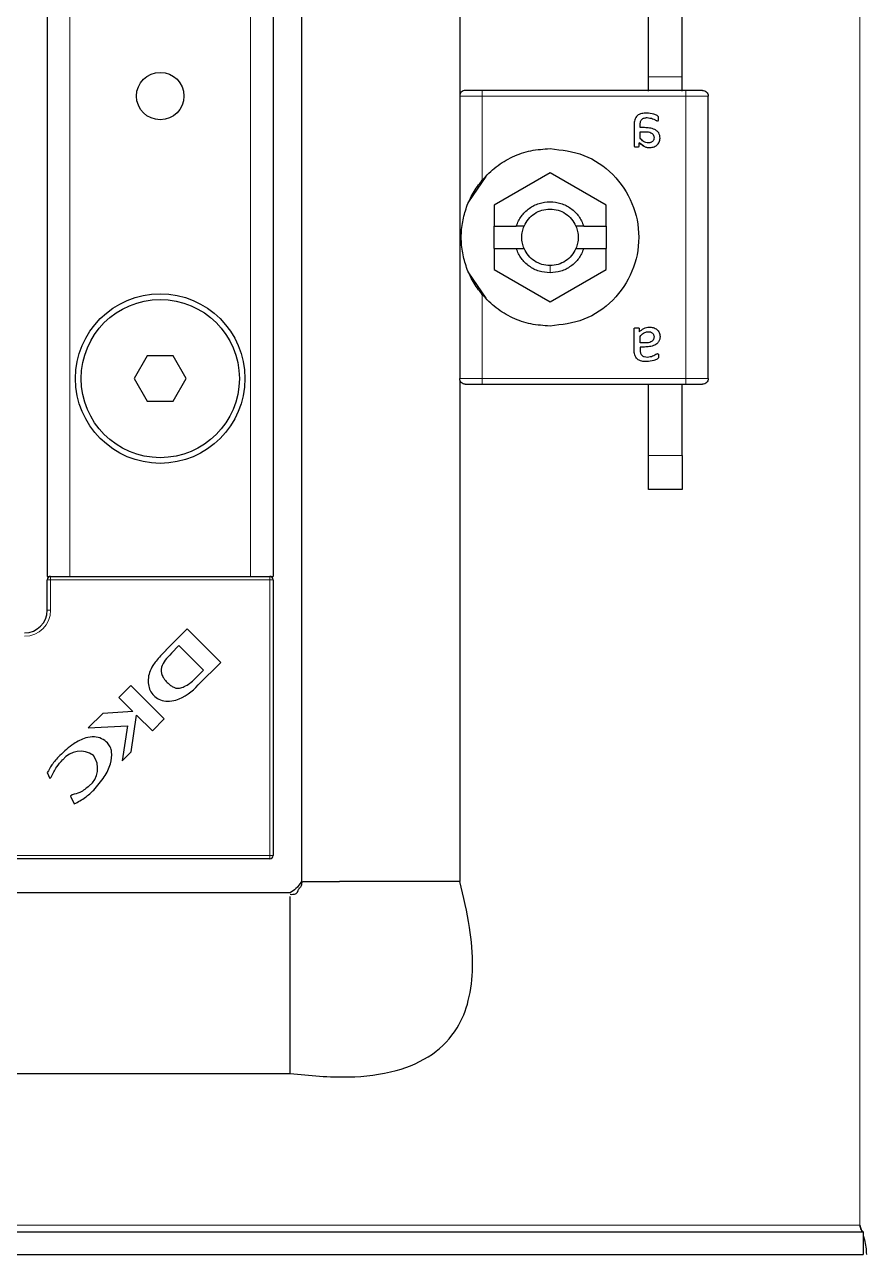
# Model space of a CAD drawing. Header units: millimetres. Extents: x -145 to 1282, y -1011 to 1043.
# Drawn here: x 1073.9 to 1148.4, y -878.9 to -770 of the extents above; entities that cross this region are included whole.
import ezdxf

# ---------------------------------------------------------------- set-up
doc = ezdxf.new("R2010")
doc.units = ezdxf.units.MM

msp = doc.modelspace()

# ---------------------------------------------------------------- linework, layer by layer
at = {"color": 8, "linetype": 'Continuous', "lineweight": 18}
for p, q in [((1147.77, 873.55), (1147.77, -876.25)), ((1077.87, 816.15), (1077.87, -818.85)), ((1093.87, 816.15), (1093.87, -818.85)), ((1132.07, -774.65), (1129.07, -774.65)), ((1114.37, -783.79), (1114.37, -776.35)), ((1114.37, -776.35), (1132.37, -776.35)), ((1132.37, -776.35), (1132.37, -801.35)), ((1120.37, -791.35), (1120.37, -792)), ((1114.37, -801.35), (1114.37, -793.91)), ((1132.37, -801.35), (1114.37, -801.35)), ((1129.07, -808.15), (1132.07, -808.15)), ((1075.87, -819.15), (1076.17, -819.15)), ((1076.17, -819.15), (1076.17, -818.85)), ((1076.17, -819.15), (1076.17, -821.85)), ((1095.57, -819.15), (1076.17, -819.15)), ((1095.57, -819.15), (1095.57, -818.85)), ((1095.57, -843.55), (1095.57, -819.15)), ((1095.57, -819.15), (1095.87, -819.15)), ((1075.87, -821.85), (1076.17, -821.85)), ((1071.17, -843.55), (1095.57, -843.55)), ((1095.57, -843.55), (1095.57, -843.85)), ((1095.57, -843.55), (1095.87, -843.55)), ((1147.77, -876.25), (1052.34, -876.25))]:
    msp.add_line(p, q, dxfattribs=at)
at = {"color": 7, "linetype": 'Continuous', "lineweight": 25}
for p, q in [((1098.37, 843.15), (1098.37, -845.85)), ((1075.87, 816.15), (1075.87, -818.85)), ((1095.87, 816.15), (1095.87, -818.85)), ((1112.37, -756.35), (1112.37, -776.18)), ((1129.07, -774.65), (1129.07, -767.35)), ((1132.07, -774.65), (1132.07, -767.35)), ((1129.07, -775.91), (1129.07, -774.65)), ((1132.07, -775.91), (1132.07, -774.65)), ((1132.37, -775.85), (1114.37, -775.85)), ((1132.97, -775.85), (1132.72, -775.85)), ((1112.37, -776.35), (1112.37, -801.35)), ((1134.37, -801.35), (1134.37, -776.35)), ((1127.81, -778.89), (1127.81, -780.76)), ((1128.34, -779.14), (1128.34, -778.93)), ((1128.72, -779.14), (1128.34, -779.14)), ((1128.34, -779.5), (1128.76, -779.5)), ((1128.34, -780.08), (1128.34, -779.5)), ((1128.26, -780.76), (1128.26, -780.48)), ((1128.66, -780.79), (1128.26, -780.48)), ((1113.19, -785.72), (1114.7, -783.47)), ((1120.37, -783.13), (1115.42, -785.99)), ((1125.32, -785.99), (1120.37, -783.13)), ((1115.42, -785.99), (1115.42, -787.85)), ((1125.32, -787.85), (1125.32, -785.99)), ((1115.42, -789.85), (1115.42, -787.85)), ((1115.42, -787.85), (1117.38, -787.85)), ((1118.07, -787.85), (1117.38, -787.85)), ((1123.35, -787.85), (1122.66, -787.85)), ((1123.35, -787.85), (1125.32, -787.85)), ((1125.32, -787.85), (1125.32, -789.85)), ((1115.42, -789.85), (1115.42, -791.71)), ((1115.42, -789.85), (1117.38, -789.85)), ((1117.38, -789.85), (1118.07, -789.85)), ((1122.66, -789.85), (1123.35, -789.85)), ((1123.35, -789.85), (1125.32, -789.85)), ((1125.32, -791.71), (1125.32, -789.85)), ((1114.7, -794.23), (1113.19, -791.98)), ((1115.42, -791.71), (1120.37, -794.57)), ((1120.37, -794.57), (1125.32, -791.71)), ((1127.81, -798.81), (1127.81, -796.94)), ((1128.26, -796.94), (1128.26, -797.22)), ((1128.34, -798.2), (1128.34, -797.62)), ((1128.76, -798.2), (1128.34, -798.2)), ((1128.72, -798.56), (1128.34, -798.56)), ((1128.34, -798.56), (1128.34, -798.78)), ((1084.71, -799.35), (1083.56, -801.35)), ((1087.02, -799.35), (1084.71, -799.35)), ((1088.17, -801.35), (1087.02, -799.35)), ((1083.56, -801.35), (1084.71, -803.35)), ((1087.02, -803.35), (1088.17, -801.35)), ((1112.37, -801.53), (1112.37, -845.85)), ((1114.37, -801.85), (1132.37, -801.85)), ((1129.07, -808.15), (1129.07, -801.85)), ((1132.07, -808.15), (1132.07, -801.85)), ((1132.72, -801.85), (1132.97, -801.85)), ((1084.71, -803.35), (1087.02, -803.35)), ((1129.07, -811.15), (1129.07, -808.15)), ((1132.07, -808.15), (1132.07, -811.15)), ((1132.07, -811.15), (1129.07, -811.15)), ((1075.87, -818.85), (1076.17, -818.85)), ((1075.87, -821.85), (1075.87, -819.15)), ((1076.17, -818.85), (1076.81, -818.85)), ((1076.81, -818.85), (1077.87, -818.85)), ((1077.87, -818.85), (1093.87, -818.85)), ((1093.87, -818.85), (1094.92, -818.85)), ((1094.92, -818.85), (1095.57, -818.85)), ((1095.57, -818.85), (1095.87, -818.85)), ((1095.87, -819.15), (1095.87, -843.55)), ((1088.26, -823.5), (1086.37, -825.39)), ((1091.22, -826.46), (1088.26, -823.5)), ((1086.37, -825.39), (1086.35, -825.41)), ((1087.51, -824.98), (1086.86, -825.66)), ((1089.69, -827.16), (1087.51, -824.98)), ((1089.23, -828.45), (1091.22, -826.46)), ((1088.97, -827.9), (1089.69, -827.16)), ((1083.26, -828.5), (1082.2, -829.56)), ((1086.21, -831.46), (1083.26, -828.5)), ((1082.2, -829.56), (1083.44, -830.8)), ((1080.78, -830.98), (1079.49, -832.26)), ((1083.44, -830.8), (1080.78, -830.98)), ((1083.29, -834.38), (1083.78, -831.12)), ((1083.78, -831.12), (1085.17, -832.51)), ((1079.49, -832.26), (1082.97, -832.08)), ((1082.97, -832.08), (1082.49, -835.18)), ((1085.17, -832.51), (1086.21, -831.46)), ((1082.49, -835.18), (1083.29, -834.38)), ((1075.87, -836.22), (1076.11, -836.73)), ((1076.11, -836.73), (1076.22, -836.62)), ((1078.07, -838.17), (1077.93, -838.31)), ((1077.93, -838.31), (1078.26, -838.99)), ((1095.57, -843.85), (1071.17, -843.85)), ((1101.8, -845.85), (1101.74, -845.85)), ((1108.93, -845.85), (1101.8, -845.85)), ((1109.08, -845.85), (1108.93, -845.85)), ((1111.39, -845.85), (1109.08, -845.85)), ((1112.37, -845.85), (1111.39, -845.85)), ((1097.37, -846.85), (1040.87, -846.85)), ((1097.37, -862.85), (1097.37, -847.18)), ((809.37, -862.85), (1097.37, -862.85)), ((758.67, -876.85), (1148.07, -876.85)), ((1147.77, -876.25), (1147.96, -876.85)), ((1148.07, -876.85), (1148.07, -878.85)), ((758.67, -878.85), (1148.07, -878.85))]:
    msp.add_line(p, q, dxfattribs=at)
for centre, radius in [((1085.87, -776.35), 2.1), ((1085.87, -801.35), 7.5), ((1085.87, -801.35), 7)]:
    msp.add_circle(centre, radius, dxfattribs=at)
for centre, radius, start, end in [((1076.17, -819.15), 0.3, 90, 180), ((1095.57, -819.15), 0.3, 0, 90), ((1073.87, -821.85), 2, 270, 0), ((1084.79, -823.43), 6.12, 306.9888, 313.0744), ((1085.57, -825.24), 4.87, 290.3445, 318.7777), ((1078.79, -836.26), 1.94, 53.3097, 142.3464), ((1078.36, -835.85), 1.97, 308.454, 35.887), ((1095.57, -843.55), 0.3, 270, 0)]:
    msp.add_arc(centre, radius, start, end, dxfattribs=at)
at = {"color": 8, "linetype": 'Continuous', "lineweight": 18}
msp.add_arc((1073.87, -821.85), 2.3, 270, 0, dxfattribs=at)
at = {"color": 7, "linetype": 'Continuous', "lineweight": 25}
for points in [[(1112.87, -775.85), (1112.8, -775.86), (1112.67, -775.87), (1112.5, -775.99), (1112.39, -776.15), (1112.37, -776.28), (1112.37, -776.35)], [(1114.37, -775.85), (1114.17, -775.85), (1113.78, -775.85), (1113.28, -775.85), (1112.93, -775.85), (1112.89, -775.85), (1112.87, -775.85)], [(1133.87, -775.85), (1133.84, -775.85), (1133.8, -775.85), (1133.45, -775.85), (1132.95, -775.85), (1132.56, -775.85), (1132.37, -775.85)], [(1133.87, -775.85), (1133.93, -775.86), (1134.06, -775.87), (1134.23, -775.99), (1134.34, -776.15), (1134.36, -776.28), (1134.37, -776.35)], [(1114.37, -783.79), (1114.76, -783.38), (1115.55, -782.55), (1117.03, -781.68), (1118.66, -781.11), (1119.8, -781.04), (1120.37, -781)], [(1120.37, -781), (1121.39, -781.12), (1123.45, -781.35), (1126.06, -783.17), (1127.81, -785.76), (1128.42, -788.85), (1127.81, -791.94), (1126.06, -794.53), (1123.45, -796.35), (1121.39, -796.58), (1120.37, -796.7)], [(1117.38, -787.85), (1117.51, -787.55), (1117.77, -786.95), (1118.5, -786.25), (1119.38, -785.8), (1120.37, -785.65), (1121.35, -785.8), (1122.23, -786.25), (1122.96, -786.95), (1123.22, -787.55), (1123.35, -787.85)], [(1118.07, -787.85), (1118.19, -787.64), (1118.42, -787.21), (1118.98, -786.73), (1119.64, -786.41), (1120.12, -786.37), (1120.37, -786.35)], [(1120.37, -786.35), (1120.61, -786.37), (1121.09, -786.41), (1121.75, -786.73), (1122.31, -787.21), (1122.54, -787.64), (1122.66, -787.85)], [(1118.07, -789.85), (1118.01, -789.69), (1117.9, -789.37), (1117.85, -788.85), (1117.9, -788.33), (1118.01, -788.01), (1118.07, -787.85)], [(1122.66, -787.85), (1122.72, -788.01), (1122.83, -788.33), (1122.88, -788.85), (1122.83, -789.37), (1122.72, -789.69), (1122.66, -789.85)], [(1120.37, -792), (1120.04, -791.97), (1119.38, -791.91), (1118.5, -791.44), (1117.77, -790.75), (1117.51, -790.15), (1117.38, -789.85)], [(1120.37, -791.35), (1120.12, -791.33), (1119.64, -791.29), (1118.98, -790.97), (1118.42, -790.49), (1118.19, -790.06), (1118.07, -789.85)], [(1123.35, -789.85), (1123.22, -790.15), (1122.96, -790.75), (1122.23, -791.44), (1121.35, -791.91), (1120.69, -791.97), (1120.37, -792)], [(1122.66, -789.85), (1122.54, -790.06), (1122.31, -790.49), (1121.75, -790.97), (1121.09, -791.29), (1120.61, -791.33), (1120.37, -791.35)], [(1120.37, -796.7), (1119.8, -796.66), (1118.66, -796.59), (1117.03, -796.02), (1115.55, -795.15), (1114.76, -794.32), (1114.37, -793.91)], [(1112.87, -801.85), (1112.8, -801.84), (1112.67, -801.83), (1112.5, -801.71), (1112.39, -801.55), (1112.37, -801.42), (1112.37, -801.35)], [(1112.87, -801.85), (1112.89, -801.85), (1112.93, -801.85), (1113.28, -801.85), (1113.78, -801.85), (1114.17, -801.85), (1114.37, -801.85)], [(1132.37, -801.85), (1132.56, -801.85), (1132.95, -801.85), (1133.45, -801.85), (1133.8, -801.85), (1133.84, -801.85), (1133.87, -801.85)], [(1134.37, -801.35), (1134.36, -801.42), (1134.34, -801.55), (1134.23, -801.71), (1134.06, -801.83), (1133.93, -801.84), (1133.87, -801.85)], [(1099.34, -845.85), (1099.67, -845.85), (1100.32, -845.85), (1101.26, -845.85), (1101.74, -845.85)]]:
    msp.add_open_spline(points, degree=3, dxfattribs=at)
at = {"color": 8, "linetype": 'Continuous', "lineweight": 18}
for points in [[(1114.37, -775.85), (1114.37, -775.86), (1114.37, -775.87), (1114.37, -775.99), (1114.37, -776.15), (1114.37, -776.28), (1114.37, -776.35)], [(1132.37, -776.35), (1132.37, -776.28), (1132.37, -776.15), (1132.37, -775.99), (1132.37, -775.87), (1132.37, -775.86), (1132.37, -775.85)], [(1114.37, -776.35), (1114.1, -776.35), (1113.58, -776.35), (1112.92, -776.35), (1112.46, -776.35), (1112.4, -776.35), (1112.37, -776.35)], [(1134.37, -776.35), (1134.33, -776.35), (1134.27, -776.35), (1133.81, -776.35), (1133.15, -776.35), (1132.63, -776.35), (1132.37, -776.35)], [(1112.37, -801.35), (1112.4, -801.35), (1112.46, -801.35), (1112.92, -801.35), (1113.58, -801.35), (1114.1, -801.35), (1114.37, -801.35)], [(1114.37, -801.35), (1114.37, -801.42), (1114.37, -801.55), (1114.37, -801.71), (1114.37, -801.83), (1114.37, -801.84), (1114.37, -801.85)], [(1132.37, -801.85), (1132.37, -801.84), (1132.37, -801.83), (1132.37, -801.71), (1132.37, -801.55), (1132.37, -801.42), (1132.37, -801.35)], [(1132.37, -801.35), (1132.63, -801.35), (1133.15, -801.35), (1133.81, -801.35), (1134.27, -801.35), (1134.33, -801.35), (1134.37, -801.35)]]:
    msp.add_open_spline(points, degree=3, dxfattribs=at)
at = {"color": 7, "linetype": 'Continuous', "lineweight": 25}
for points, knots in [([(1128.92, -777.85), (1128.77, -777.86), (1128.55, -777.87), (1128.27, -777.96), (1128.08, -778.08), (1127.94, -778.25), (1127.82, -778.52), (1127.81, -778.75), (1127.81, -778.89)], [0, 0, 0, 0, 0.2500888, 0.3824952, 0.5002586, 0.6221632, 0.7501335, 1, 1, 1, 1]), ([(1129.98, -778.35), (1129.98, -778.29), (1129.98, -778.21), (1129.92, -778.12), (1129.78, -778.03), (1129.45, -777.9), (1129.13, -777.87), (1128.92, -777.85)], [0, 0, 0, 0, 0.124693, 0.187182, 0.249773, 0.500039, 1, 1, 1, 1]), ([(1128.34, -778.93), (1128.34, -778.84), (1128.35, -778.7), (1128.4, -778.53), (1128.48, -778.42), (1128.58, -778.34), (1128.71, -778.29), (1128.84, -778.26), (1128.93, -778.26), (1128.97, -778.26)], [0, 0, 0, 0, 0.250023, 0.382539, 0.499802, 0.620838, 0.749652, 0.874777, 1, 1, 1, 1]), ([(1130.1, -780.07), (1130.1, -779.99), (1130.09, -779.83), (1129.99, -779.61), (1129.84, -779.44), (1129.57, -779.27), (1129.18, -779.16), (1128.87, -779.15), (1128.72, -779.14)], [0, 0, 0, 0, 0.1250486, 0.2498861, 0.3708558, 0.4998199, 0.7496086, 1, 1, 1, 1]), ([(1128.97, -778.26), (1129.13, -778.28), (1129.38, -778.31), (1129.63, -778.43), (1129.75, -778.5), (1129.82, -778.54), (1129.86, -778.55), (1129.88, -778.56)], [0, 0, 0, 0, 0.4986996, 0.7495075, 0.8749492, 0.9467834, 1, 1, 1, 1]), ([(1129.88, -778.56), (1129.89, -778.55), (1129.91, -778.55), (1129.93, -778.54), (1129.94, -778.53), (1129.96, -778.51), (1129.97, -778.47), (1129.98, -778.42), (1129.98, -778.38), (1129.98, -778.36), (1129.98, -778.35)], [0, 0, 0, 0, 0.128825, 0.180169, 0.243397, 0.36986, 0.499864, 0.749649, 0.843476, 1, 1, 1, 1]), ([(1129.06, -780.5), (1128.99, -780.49), (1128.84, -780.48), (1128.58, -780.34), (1128.43, -780.19), (1128.34, -780.08)], [0, 0, 0, 0, 0.249939, 0.499864, 1, 1, 1, 1]), ([(1128.76, -779.5), (1128.87, -779.5), (1129.05, -779.51), (1129.27, -779.57), (1129.42, -779.66), (1129.51, -779.76), (1129.56, -779.89), (1129.57, -779.98), (1129.57, -780.03)], [0, 0, 0, 0, 0.279652, 0.500248, 0.629485, 0.750186, 0.875763, 1, 1, 1, 1]), ([(1129.57, -780.03), (1129.57, -780.09), (1129.56, -780.19), (1129.49, -780.31), (1129.43, -780.38), (1129.35, -780.44), (1129.25, -780.47), (1129.16, -780.49), (1129.09, -780.5), (1129.06, -780.5)], [0, 0, 0, 0, 0.249168, 0.373635, 0.49939, 0.619394, 0.749656, 0.87477, 1, 1, 1, 1]), ([(1129.14, -780.91), (1129.26, -780.9), (1129.44, -780.89), (1129.67, -780.8), (1129.82, -780.71), (1129.95, -780.58), (1130.07, -780.37), (1130.09, -780.19), (1130.1, -780.07)], [0, 0, 0, 0, 0.25007, 0.379181, 0.500499, 0.62417, 0.750842, 1, 1, 1, 1]), ([(1127.81, -780.76), (1127.81, -780.77), (1127.81, -780.79), (1127.82, -780.81), (1127.85, -780.83), (1127.92, -780.85), (1127.99, -780.85), (1128.04, -780.85)], [0, 0, 0, 0, 0.124881, 0.183376, 0.250934, 0.500336, 1, 1, 1, 1]), ([(1128.04, -780.85), (1128.08, -780.85), (1128.15, -780.85), (1128.22, -780.83), (1128.25, -780.81), (1128.26, -780.79), (1128.26, -780.77), (1128.26, -780.76)], [0, 0, 0, 0, 0.499718, 0.749437, 0.810587, 0.875078, 1, 1, 1, 1]), ([(1128.26, -780.48), (1128.39, -780.59), (1128.57, -780.76), (1128.85, -780.87), (1129.02, -780.9), (1129.1, -780.91), (1129.14, -780.91)], [0, 0, 0, 0, 0.499113, 0.749325, 0.874665, 1, 1, 1, 1]), ([(1114.37, -793.91), (1114.08, -793.53), (1113.51, -792.78), (1112.95, -791.53), (1112.6, -790.25), (1112.47, -788.85), (1112.6, -787.45), (1112.95, -786.17), (1113.51, -784.92), (1114.08, -784.17), (1114.37, -783.79)], [0, 0, 0, 0, 0.125762, 0.25037, 0.375307, 0.500139, 0.62481, 0.749763, 0.874888, 1, 1, 1, 1]), ([(1127.81, -796.94), (1127.81, -796.93), (1127.81, -796.91), (1127.82, -796.89), (1127.85, -796.87), (1127.92, -796.85), (1127.99, -796.85), (1128.04, -796.85)], [0, 0, 0, 0, 0.124884, 0.186377, 0.250914, 0.500322, 1, 1, 1, 1]), ([(1128.04, -796.85), (1128.08, -796.85), (1128.14, -796.85), (1128.21, -796.87), (1128.23, -796.88), (1128.25, -796.89), (1128.26, -796.91), (1128.26, -796.93), (1128.26, -796.94)], [0, 0, 0, 0, 0.499162, 0.644242, 0.749698, 0.813605, 0.875217, 1, 1, 1, 1]), ([(1128.26, -797.22), (1128.39, -797.11), (1128.58, -796.94), (1128.89, -796.81), (1129.06, -796.8), (1129.14, -796.79)], [0, 0, 0, 0, 0.499364, 0.749701, 1, 1, 1, 1]), ([(1128.34, -797.62), (1128.43, -797.51), (1128.58, -797.35), (1128.81, -797.24), (1128.95, -797.21), (1129.02, -797.2), (1129.06, -797.2)], [0, 0, 0, 0, 0.499765, 0.749504, 0.874771, 1, 1, 1, 1]), ([(1130.1, -797.64), (1130.1, -797.67), (1130.1, -797.75), (1130.07, -797.91), (1129.99, -798.09), (1129.83, -798.27), (1129.57, -798.43), (1129.18, -798.54), (1128.87, -798.55), (1128.72, -798.56)], [0, 0, 0, 0, 0.062637, 0.125278, 0.250072, 0.374841, 0.499994, 0.749696, 1, 1, 1, 1]), ([(1129.57, -797.67), (1129.57, -797.72), (1129.56, -797.81), (1129.51, -797.94), (1129.42, -798.04), (1129.27, -798.13), (1129.05, -798.19), (1128.87, -798.2), (1128.76, -798.2)], [0, 0, 0, 0, 0.124446, 0.249795, 0.37, 0.499734, 0.719932, 1, 1, 1, 1]), ([(1129.06, -797.2), (1129.12, -797.21), (1129.22, -797.21), (1129.35, -797.26), (1129.43, -797.32), (1129.49, -797.39), (1129.54, -797.48), (1129.57, -797.58), (1129.57, -797.64), (1129.57, -797.67)], [0, 0, 0, 0, 0.2496231, 0.3771401, 0.499734, 0.6227303, 0.7498125, 0.8748762, 1, 1, 1, 1]), ([(1129.14, -796.79), (1129.26, -796.8), (1129.44, -796.81), (1129.67, -796.9), (1129.82, -796.99), (1129.95, -797.12), (1130.07, -797.33), (1130.09, -797.51), (1130.1, -797.64)], [0, 0, 0, 0, 0.25007, 0.379559, 0.500499, 0.624556, 0.750843, 1, 1, 1, 1]), ([(1128.34, -798.78), (1128.34, -798.82), (1128.34, -798.91), (1128.36, -799.04), (1128.4, -799.17), (1128.48, -799.28), (1128.58, -799.36), (1128.75, -799.43), (1128.89, -799.43), (1128.97, -799.44)], [0, 0, 0, 0, 0.125295, 0.250514, 0.383518, 0.50035, 0.621938, 0.750243, 1, 1, 1, 1]), ([(1128.92, -799.85), (1128.84, -799.85), (1128.7, -799.85), (1128.48, -799.81), (1128.27, -799.74), (1128.08, -799.62), (1127.94, -799.45), (1127.82, -799.18), (1127.81, -798.96), (1127.81, -798.81)], [0, 0, 0, 0, 0.125255, 0.250437, 0.383066, 0.500493, 0.622629, 0.75025, 1, 1, 1, 1]), ([(1129.98, -799.35), (1129.98, -799.38), (1129.98, -799.43), (1129.97, -799.52), (1129.92, -799.58), (1129.78, -799.67), (1129.45, -799.8), (1129.13, -799.83), (1128.92, -799.85)], [0, 0, 0, 0, 0.062686, 0.125173, 0.187628, 0.250185, 0.500314, 1, 1, 1, 1]), ([(1128.97, -799.44), (1129.14, -799.42), (1129.45, -799.4), (1129.71, -799.19), (1129.86, -799.15), (1129.88, -799.14)], [0, 0, 0, 0, 0.4988522, 0.946609, 1, 1, 1, 1]), ([(1129.88, -799.14), (1129.89, -799.15), (1129.91, -799.15), (1129.93, -799.16), (1129.94, -799.17), (1129.96, -799.19), (1129.98, -799.26), (1129.98, -799.31), (1129.98, -799.35)], [0, 0, 0, 0, 0.13107, 0.182437, 0.243796, 0.371388, 0.500442, 1, 1, 1, 1]), ([(1085.89, -825.89), (1085.76, -826.04), (1085.51, -826.31), (1085.31, -826.6), (1085.21, -826.74)], [0, 0, 0, 0, 0.55183, 1, 1, 1, 1]), ([(1086.35, -825.41), (1086.27, -825.48), (1086.12, -825.64), (1085.97, -825.81), (1085.89, -825.89)], [0, 0, 0, 0, 0.486421, 1, 1, 1, 1]), ([(1086.86, -825.66), (1086.66, -825.86), (1086.32, -826.22), (1085.99, -826.76), (1085.93, -827.21), (1086, -827.55), (1086.19, -827.91), (1086.38, -828.12), (1086.49, -828.23)], [0, 0, 0, 0, 0.274676, 0.503042, 0.607381, 0.716579, 0.843412, 1, 1, 1, 1]), ([(1085.21, -826.74), (1085.11, -826.94), (1084.9, -827.33), (1084.78, -827.96), (1084.82, -828.55), (1085.02, -829.09), (1085.38, -829.52), (1085.9, -829.82), (1086.55, -829.93), (1087.01, -829.85), (1087.26, -829.8)], [0, 0, 0, 0, 0.138091, 0.265455, 0.384013, 0.496103, 0.605759, 0.71979, 0.847662, 1, 1, 1, 1]), ([(1086.49, -828.23), (1086.58, -828.33), (1086.76, -828.49), (1087.04, -828.67), (1087.31, -828.76), (1087.64, -828.76), (1088.04, -828.61), (1088.32, -828.42), (1088.48, -828.32)], [0, 0, 0, 0, 0.176808, 0.319231, 0.43938, 0.552395, 0.749205, 1, 1, 1, 1]), ([(1081.2, -833.59), (1081.04, -833.45), (1080.7, -833.17), (1080.01, -833.01), (1079.13, -833.14), (1078.05, -833.7), (1077.37, -834.34), (1076.97, -834.71)], [0, 0, 0, 0, 0.130532, 0.266031, 0.423997, 0.666819, 1, 1, 1, 1]), ([(1079.99, -837.76), (1080.32, -837.38), (1080.94, -836.69), (1081.49, -835.52), (1081.63, -834.58), (1081.48, -833.94), (1081.29, -833.7), (1081.2, -833.59)], [0, 0, 0, 0, 0.315674, 0.58952, 0.813199, 0.909026, 1, 1, 1, 1]), ([(1076.97, -834.71), (1076.72, -834.98), (1076.3, -835.44), (1076, -835.99), (1075.87, -836.22)], [0, 0, 0, 0, 0.577653, 1, 1, 1, 1]), ([(1076.22, -836.62), (1076.37, -836.31), (1076.63, -835.74), (1077.06, -835.28), (1077.25, -835.07)], [0, 0, 0, 0, 0.547643, 1, 1, 1, 1]), ([(1079.58, -837.4), (1079.32, -837.61), (1078.87, -837.99), (1078.3, -838.12), (1078.07, -838.17)], [0, 0, 0, 0, 0.5796082, 1, 1, 1, 1]), ([(1078.26, -838.99), (1078.6, -838.81), (1079.23, -838.47), (1079.75, -837.98), (1079.99, -837.76)], [0, 0, 0, 0, 0.5368, 1, 1, 1, 1]), ([(1098.4, -845.85), (1098.39, -845.99), (1098.36, -846.23), (1098.23, -846.43), (1098.11, -846.52), (1098.06, -846.63), (1098.04, -846.69), (1098.02, -846.75), (1098, -846.79), (1097.99, -846.82), (1097.95, -846.87), (1097.9, -846.92), (1097.78, -846.99), (1097.59, -847.02), (1097.44, -847.02), (1097.37, -847.01)], [0, 0, 0, 0, 0.233411, 0.418546, 0.549351, 0.595026, 0.631329, 0.647111, 0.661994, 0.676639, 0.691742, 0.725563, 0.766794, 0.872627, 1, 1, 1, 1]), ([(1097.37, -862.85), (1099.09, -863.02), (1102.23, -863.32), (1106.56, -862.81), (1109.99, -861.38), (1112.2, -859.06), (1113.29, -856.3), (1113.61, -853.25), (1113.31, -849.69), (1112.7, -847.2), (1112.37, -845.85)], [0, 0, 0, 0, 0.176713, 0.320911, 0.440308, 0.54837, 0.6374, 0.738878, 0.858543, 1, 1, 1, 1]), ([(1098.37, -845.85), (1098.22, -846.08), (1097.95, -846.48), (1097.54, -846.74), (1097.37, -846.85)], [0, 0, 0, 0, 0.561561, 1, 1, 1, 1]), ([(1098.48, -845.85), (1098.51, -845.85), (1098.59, -845.85), (1099.05, -845.85), (1099.34, -845.85)], [0, 0, 0, 0, 0.356727, 1, 1, 1, 1]), ([(1148.07, -876.85), (1148.02, -876.85), (1147.97, -876.79), (1147.87, -876.56), (1147.82, -876.41), (1147.77, -876.25)], [0, 0, 0, 0, 0.5, 0.5, 1, 1, 1, 1]), ([(1148.07, -877.17), (1148.11, -877.3), (1148.3, -877.86), (1148.34, -878.42), (1148.37, -878.85)], [0, 0, 0, 0, 0.226541, 1, 1, 1, 1])]:
    msp.add_open_spline(points, degree=3, knots=knots, dxfattribs=at)

doc.saveas('drawing.dxf')
